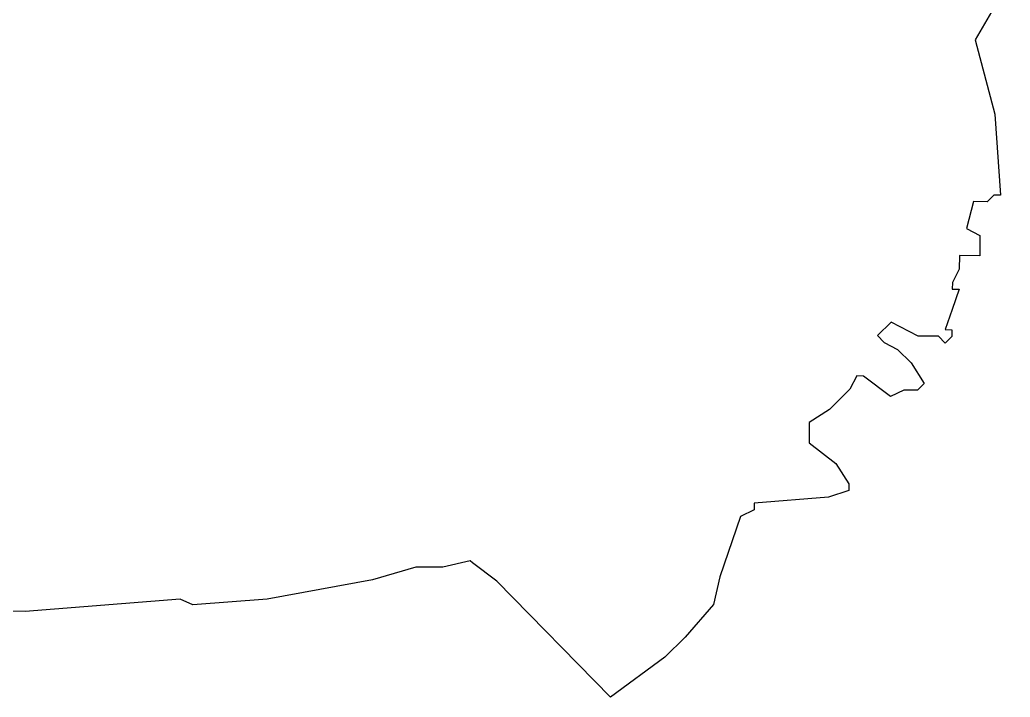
# Model space of a CAD drawing. Header units: metres. Extents: x 284111 to 289474, y 2009710 to 2016087.
# Drawn here: x 287750 to 289444, y 2012135 to 2013294 of the extents above; entities that cross this region are included whole.
import ezdxf

# ---------------------------------------------------------------- set-up
doc = ezdxf.new("R2010")
doc.units = ezdxf.units.M
doc.header["$MEASUREMENT"] = 0

msp = doc.modelspace()

# ---------------------------------------------------------------- linework, layer by layer
at = {"color": 6, "flags": 128}
msp.add_lwpolyline([(289443.9, 2013363.6), (289384.2, 2013260.3), (289417.5, 2013132.8), (289427.5, 2012994.1), (289416, 2012994.2), (289404.3, 2012982.8), (289381.2, 2012983.1), (289369.2, 2012937), (289392.1, 2012925.2), (289391.8, 2012890.5), (289357.1, 2012890.9), (289356.9, 2012867.8), (289345.1, 2012844.8), (289344.9, 2012833.3), (289356.5, 2012833.1), (289344.6, 2012798.6), (289332.6, 2012764.1), (289344.1, 2012764), (289344.1, 2012752.4), (289332.4, 2012741), (289321, 2012752.7), (289286.3, 2012753), (289240.4, 2012776.6), (289217, 2012753.8), (289228.5, 2012742.1), (289251.4, 2012730.3), (289274.3, 2012707), (289297, 2012672.1), (289285.3, 2012660.6), (289262.2, 2012660.6), (289239, 2012649.6), (289193.2, 2012684.7), (289181.6, 2012684.9), (289169.8, 2012661.9), (289134.8, 2012627.6), (289099.9, 2012604.9), (289099.9, 2012570.3), (289145.4, 2012535.1), (289168.1, 2012500.2), (289168, 2012488.6), (289133.2, 2012477.5), (289006, 2012467.3), (289005.9, 2012455.7), (288982.7, 2012444.5), (288946.9, 2012340.9), (288936.1, 2012293.7), (288888, 2012237.5), (288853, 2012203.3), (288759.9, 2012135), (288565.6, 2012333.4), (288524.2, 2012365.2), (288519.8, 2012368.6), (288473.5, 2012357.5), (288427.3, 2012357.5), (288353.2, 2012335.7), (288172.5, 2012303), (288045.4, 2012292.8), (288024, 2012302.9), (287758.8, 2012281.9), (287689.6, 2012282.4)], dxfattribs=at)

doc.saveas('drawing.dxf')
